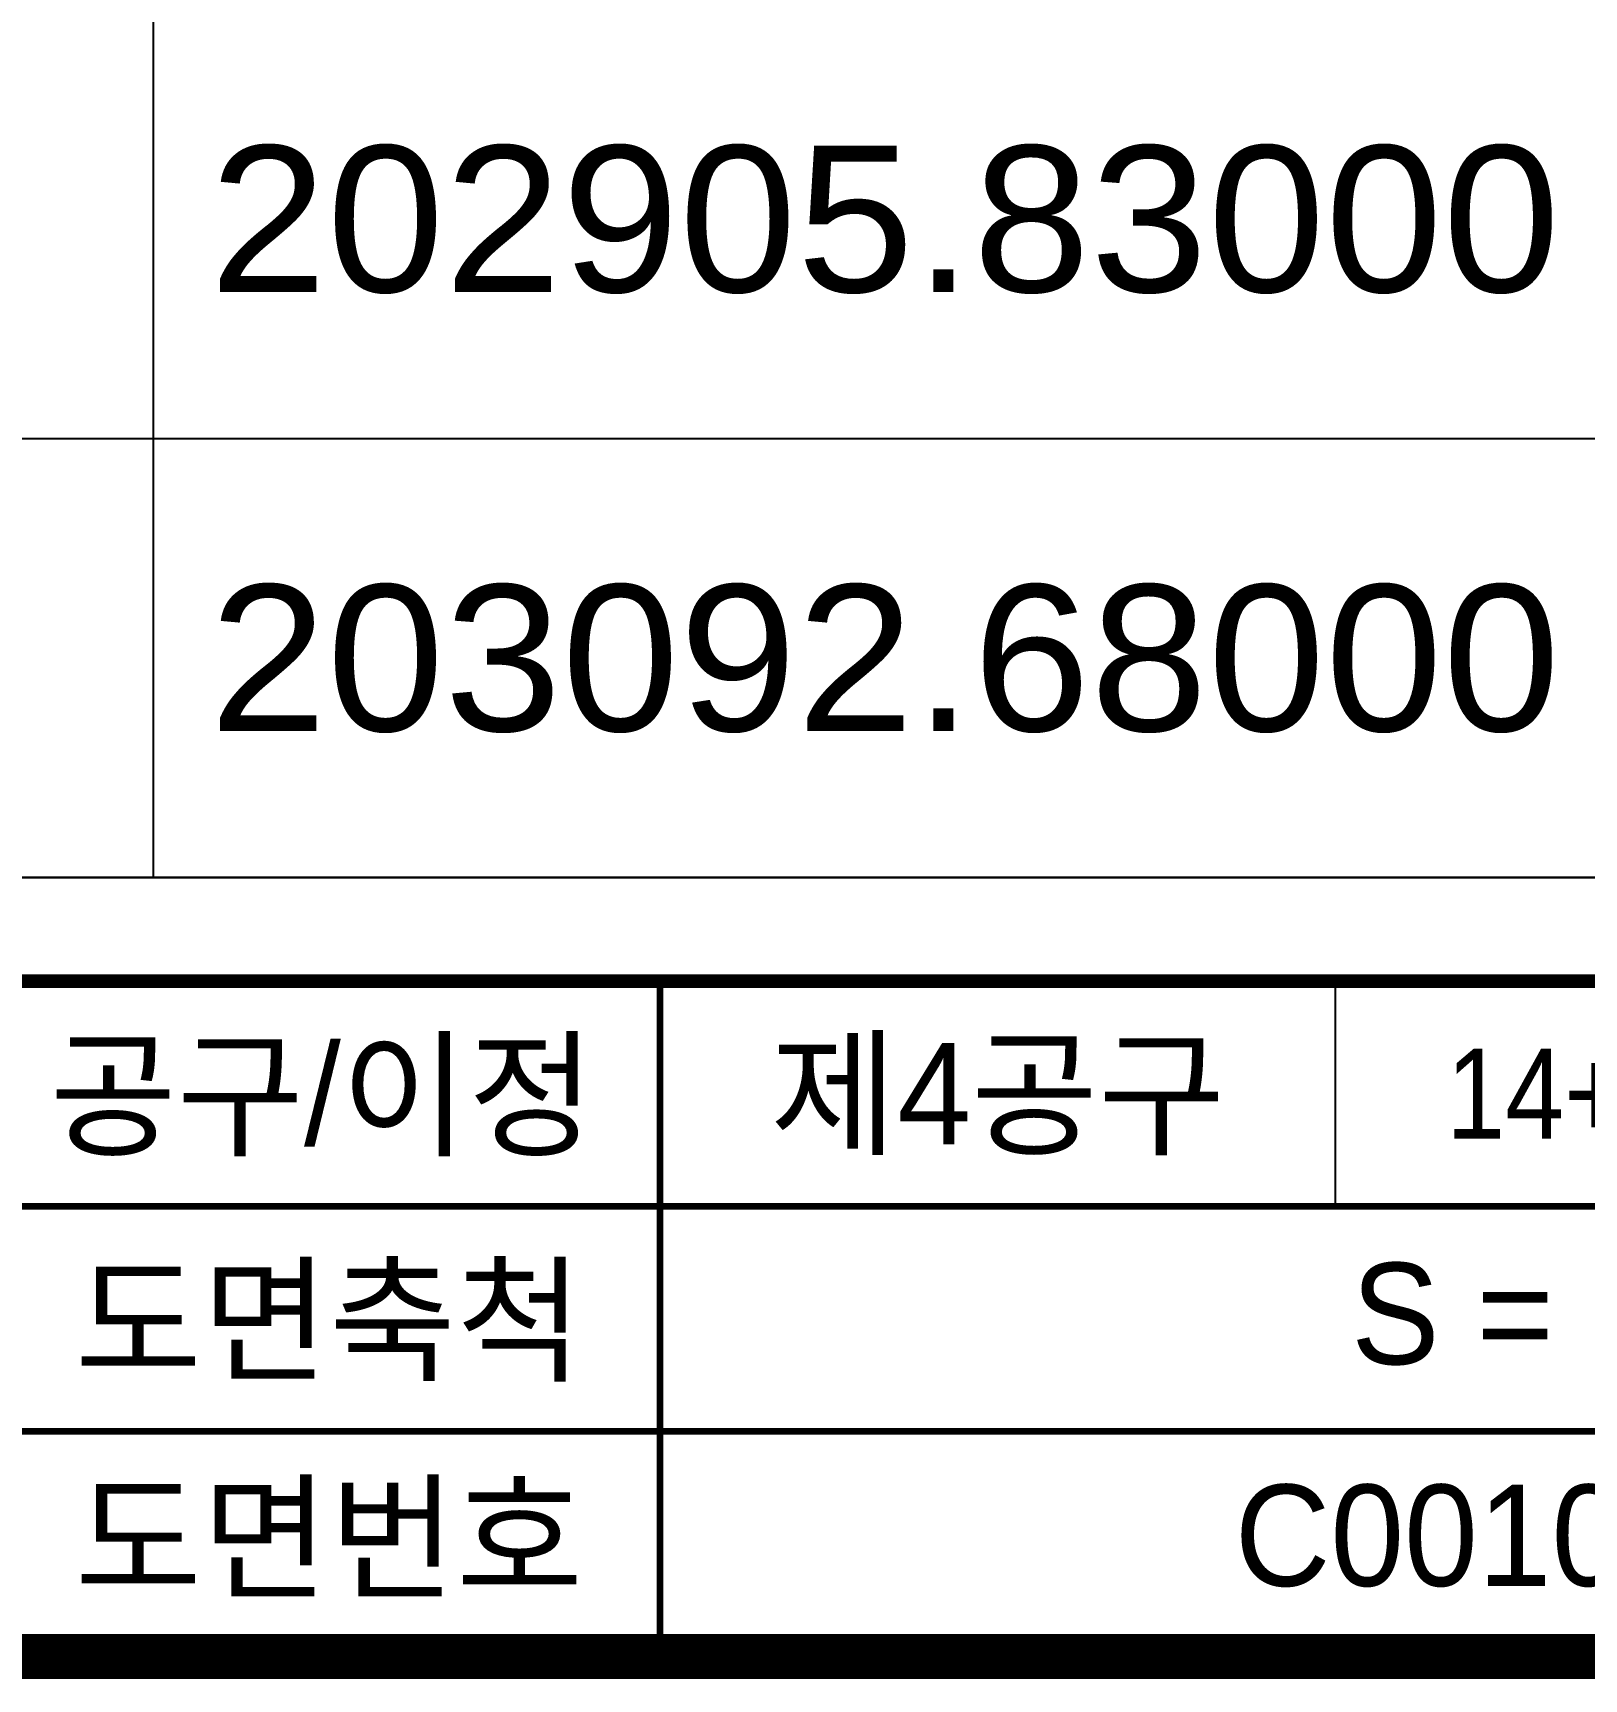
# Model space of a CAD drawing. Header units: millimetres. Extents: x 0 to 1450, y 0 to 594.
# Drawn here: x 1202.1 to 1271, y 19 to 92.1 of the extents above; entities that cross this region are included whole.
import ezdxf
from ezdxf.enums import TextEntityAlignment as Align

# ---------------------------------------------------------------- set-up
doc = ezdxf.new("R2010")
doc.units = ezdxf.units.MM
doc.header["$LTSCALE"] = 10
for name, color, linetype in [('CA-TABL-LIN1', 4, 'Continuous'), ('CA-TABL-LIN2', 1, 'Continuous'), ('CA-TABL-TEX2', 3, 'Continuous'), ('CX-BORD', 3, 'Continuous'), ('CX-BORD-LIN1', 4, 'Continuous'), ('CX-BORD-LIN2', 3, 'Continuous'), ('CX-BORD-TEX2', 7, 'Continuous'), ('CX-BORD-TEX3', 6, 'Continuous')]:
    doc.layers.add(name, color=color, linetype=linetype)
doc.styles.add('RP2', font='Dotum.ttf')
doc.styles.add('TB_TEXT', font='Dotum.ttf')
doc.styles.add('TB_WBTXT', font='Dotum.ttf')
doc.styles.add('TB_WMTXT', font='Dotum.ttf')

# ---------------------------------------------------------------- blocks, each defined once
blk = doc.blocks.new('CXBLKA1-KHCA-부산~울산409_K2H(가1450)')
at = {"layer": 'CX-BORD-LIN1', "const_width": 2}
blk.add_lwpolyline([(1430, 20), (25, 20), (25, 574), (1430, 574)], close=True, dxfattribs=at)
at = {"layer": 'CX-BORD-LIN1', "const_width": 0.6}
blk.add_lwpolyline([(1430, 50), (25, 50)], dxfattribs=at)
at = {"layer": 'CX-BORD-LIN2', "const_width": 0.3}
for points in [[(1230, 20), (1230, 50)], [(1320, 40), (1200, 40)], [(1430, 30), (1200, 30)]]:
    blk.add_lwpolyline(points, dxfattribs=at)
at = {"layer": 'CX-BORD-LIN2'}
blk.add_lwpolyline([(1260, 40), (1260, 50)], dxfattribs=at)
at = {"layer": 'CX-BORD-LIN1', "style": 'TB_TEXT'}
for tag, height, p in [('TR_RDAT4', 3.5, (342.5, 47)), ('TR_DGN4', 3.5, (1093.118, 47)), ('TR_CHK4', 3.5, (1133.118, 47)), ('TR_APP4', 3.5, (1173.118, 47)), ('TR_RNUM4', 3, (310.105, 46.637)), ('TR_RDAT3', 3.5, (342.5, 41)), ('TR_DGN3', 3.5, (1093.118, 41)), ('TR_CHK3', 3.5, (1133.118, 41)), ('TR_APP3', 3.5, (1173.118, 41)), ('TR_RNUM3', 3, (310.105, 40.637)), ('TR_RDAT2', 3.5, (342.5, 35)), ('TR_DGN2', 3.5, (1093.118, 35)), ('TR_CHK2', 3.5, (1133.118, 35)), ('TR_APP2', 3.5, (1173.118, 35)), ('TR_RNUM2', 3, (310.105, 34.637)), ('TR_RDAT1', 3.5, (342.5, 29)), ('TR_DGN1', 3.5, (1093.118, 29)), ('TR_CHK1', 3.5, (1133.118, 29)), ('TR_APP1', 3.5, (1173.118, 29)), ('TR_RNUM1', 3, (310.105, 28.637))]:
    blk.add_attdef(tag, text='', height=height, dxfattribs=at).set_placement(p, align=Align.MIDDLE_CENTER)
for tag, p in [('TR_RCON4', (367.303, 47)), ('TR_RCON3', (367.303, 41)), ('TR_RCON2', (367.303, 35)), ('TR_RCON1', (367.303, 29))]:
    blk.add_attdef(tag, text='', height=3.5, dxfattribs=at).set_placement(p, align=Align.MIDDLE_LEFT)
at = {"layer": 'CX-BORD-LIN2', "style": 'TB_TEXT'}
blk.add_attdef('TD_VERSION', text='', height=3, rotation=90, dxfattribs=at).set_placement((1434.5, 68.015), align=Align.MIDDLE_CENTER)
at = {"layer": 'CX-BORD-TEX2', "style": 'TB_WMTXT'}
for tag, height, p in [('TB_CNAME', 5, (40.345, 551.832)), ('TB_CSCOP', 4, (41.635, 543.832))]:
    blk.add_attdef(tag, text='', height=height, dxfattribs=at).set_placement(p, align=Align.BOTTOM_LEFT)
at = {"layer": 'CX-BORD-TEX2', "style": 'TB_WBTXT'}
for tag, height, p in [('TB_MTITIL', 10, (727.5, 553.326)), ('TB_STITL', 7, (727.5, 538.326))]:
    blk.add_attdef(tag, text='', height=height, dxfattribs=at).set_placement(p, align=Align.MIDDLE_CENTER)
at = {"layer": 'CX-BORD-TEX3', "style": 'TB_TEXT'}
for s, p in [('공구/이정', (1215, 45)), ('도면축척', (1215.291, 35)), ('도면번호', (1215.291, 25.386))]:
    blk.add_text(s, height=4.5, dxfattribs=at).set_placement(p, align=Align.MIDDLE)
for tag, height, p in [('TD_DCOMP', 4.5, (242.5, 45)), ('TD_CSECT', 4.5, (1245, 45)), ('TD_DNAME_TOP', 4.5, (1389, 45)), ('TD_DNAME_MAIN', 4.5, (1389, 39.007)), ('TD_CCOMP', 4.5, (242.5, 35)), ('TD_HSCAL', 4.5, (1260.699, 35.235)), ('TD_VSCAL', 4.5, (1289.779, 35.235)), ('TD_DNAME_BOT', 3, (1389, 33.654)), ('TD_CNAME', 4.5, (90, 25.752)), ('TD_CSTEP', 4.5, (278.244, 25.527)), ('TD_FIELD', 4.5, (207.5, 25.527)), ('TD_DWGCODE', 4.5, (1275, 25.386)), ('TD_DWGNO', 4.5, (1389, 25.386))]:
    blk.add_attdef(tag, text='', height=height, dxfattribs=at).set_placement(p, align=Align.MIDDLE_CENTER)
at = {"layer": 'CX-BORD-TEX3', "style": 'TB_TEXT', "width": 0.9}
blk.add_attdef('TD_CDIST', text='', height=4, dxfattribs=at).set_placement((1290, 45), align=Align.MIDDLE_CENTER)

msp = doc.modelspace()

# ---------------------------------------------------------------- linework, layer by layer
at = {"layer": 'CA-TABL-LIN1', "linetype": 'Continuous'}
for p, q in [((1337.477, 54.604), (1177.477, 54.604)), ((1177.477, 54.604), (1337.477, 54.604))]:
    msp.add_line(p, q, dxfattribs=at)
at = {"layer": 'CA-TABL-LIN2', "linetype": 'Continuous'}
for p, q in [((1207.477, 308.104), (1207.477, 54.604)), ((1177.477, 74.104), (1337.477, 74.104))]:
    msp.add_line(p, q, dxfattribs=at)

# ---------------------------------------------------------------- block references
at = {"layer": 'CX-BORD'}
ref = msp.add_blockref('CXBLKA1-KHCA-부산~울산409_K2H(가1450)', (0, 0), dxfattribs=at)
ref.add_attrib('TD_CSECT', '제4공구', dxfattribs={"layer": 'CX-BORD-TEX3', "height": 4.5, "style": 'TB_TEXT'}).set_placement((1245, 45), align=Align.MIDDLE_CENTER)
ref.add_attrib('TD_CDIST', '14+220.00 ~ 20+000.00', dxfattribs={"layer": 'CX-BORD-TEX3', "height": 4, "style": 'TB_TEXT', "width": 0.9}).set_placement((1290, 45), align=Align.MIDDLE_CENTER)
ref.add_attrib('TD_HSCAL', 'S = 1 : 5,000', dxfattribs={"layer": 'CX-BORD-TEX3', "height": 4.5, "style": 'TB_TEXT'}).set_placement((1260.699, 35.235), align=Align.MIDDLE_LEFT)
ref.add_attrib('TD_DWGCODE', 'C0010301-001', dxfattribs={"layer": 'CX-BORD-TEX3', "height": 4.5, "style": 'TB_TEXT'}).set_placement((1275, 25.386), align=Align.MIDDLE_CENTER)

# ---------------------------------------------------------------- texts
at = {"layer": 'CA-TABL-TEX2', "style": 'RP2', "width": 0.978719}
for s, p, p2 in [('202905.83000', (1209.977, 80.604), (1269.977, 80.604)), ('203092.68000', (1209.977, 61.104), (1269.977, 61.104))]:
    msp.add_text(s, height=6.5, dxfattribs=at).set_placement(p, p2, align=Align.FIT)

doc.saveas('drawing.dxf')
